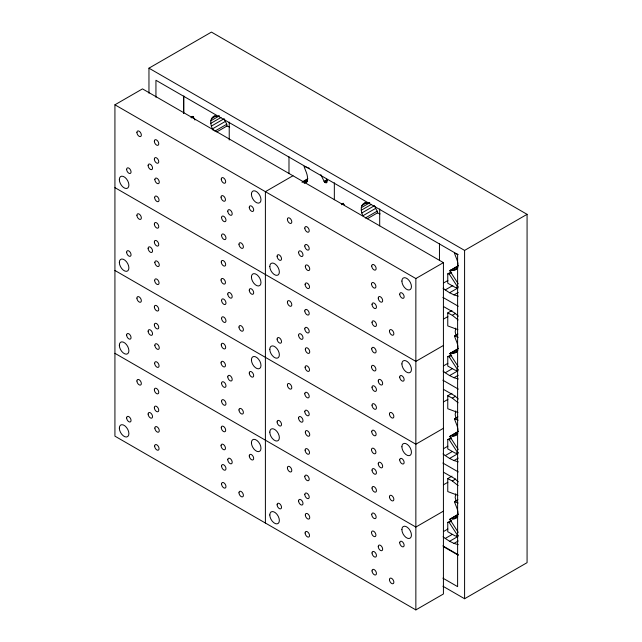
<?xml version="1.0" encoding="UTF-8"?>
<svg xmlns="http://www.w3.org/2000/svg" width="642" height="642" viewBox="0 0 642 642"><rect width="100%" height="100%" fill="white"/><g stroke="black" fill="none" stroke-linecap="round" stroke-linejoin="round"><path stroke-width="0.96" d="M456.727 287.793L457.096 286.147L449.167 273.925L447.763 273.869L447.763 283.21L454.961 287.279L456.727 287.793L458.412 286.822M456.727 370.635L457.096 368.99L449.167 356.767L447.763 356.711L447.763 366.044L454.961 370.121L456.727 370.635L458.412 369.656M456.727 453.469L457.096 451.832L449.167 439.601L447.763 439.553L447.763 448.886L454.961 452.963L456.727 453.469L458.412 452.498M456.727 536.311L457.096 534.666L449.167 522.444L447.763 522.395L447.763 531.728L454.961 535.805L456.727 536.311L458.412 535.34M213.168 130.278C210.48 125.912 208.786 117.847 215.03 115.672M374.968 206.523L375.65 208.385L362.858 215.776C360.78 211.523 359.801 204.397 365.491 202.543M455.7 328.11L455.186 331.882L456.165 335.678M455.7 410.952L455.186 414.724L456.165 418.52M455.7 493.786L455.186 497.566L456.165 501.354M305.744 182.545C309.974 177.521 305.415 171.334 304.035 166.278L309.516 168.332M456.213 269.415C460.442 264.392 455.884 258.204 454.496 253.149L458.155 254.521M456.213 352.257C460.442 347.234 455.884 341.038 454.496 335.991L457.906 334.025M456.213 435.099C460.442 430.068 455.884 423.881 454.496 418.833L457.906 416.859M456.213 517.933C460.442 512.91 455.884 506.723 454.496 501.667L457.906 499.701M193.611 116.491L191.228 117.871L191.228 117.277C192.704 115.793 194.719 118.69 194.919 120.014M341.688 204.742L341.688 204.148C342.443 203.065 344.208 204.236 344.561 205.207M218.898 115.785L217.983 116.507L214.011 116.258M369.359 202.655L368.452 203.378L364.479 203.129M458.195 283.796L449.785 270.78L458.372 265.619M458.195 366.638L449.785 353.622L458.372 348.462M458.195 449.472L449.785 436.456L458.372 431.304M458.195 532.314L449.785 519.298L458.372 514.146M148.96 93.194L148.96 68.172L211.443 32.1L527.074 214.332L527.074 562.665L464.591 598.737L442.916 586.226M114.926 104.798L142.492 88.885L443.421 262.626L443.421 593.986L415.856 609.9L114.926 436.159L114.926 104.798L415.856 278.54L443.421 262.626M191.228 117.277L192.817 116.354M211.362 118.714L216.482 115.761M210.777 120.84L219.307 115.913M210.777 123.384L221.008 117.478M211.362 126.105L224.154 118.714L226.73 124.275L226.971 126.025L229.675 127.044M212.398 128.906L225.182 121.515M214.789 131.169L226.73 124.275M216.739 131.939L226.971 126.025M292.961 175.756L265.395 191.669L265.395 523.029M301.941 182.2L307.911 178.749M302.623 181.999L307.574 179.142M303.995 182.617L307.406 180.651M304.204 183.435L307.614 181.469M326.473 179.23L326.995 182.416C326.24 183.5 324.475 182.328 324.122 181.357L327.3 179.519M324.274 181.694L327.444 179.864M324.491 181.991L326.874 180.619M324.716 182.208L327.091 180.827M325.229 182.505L326.818 181.582M341.688 204.148L343.277 203.225M361.831 205.584L366.951 202.631M361.245 207.711L369.768 202.784M361.245 210.255L371.477 204.349M361.831 212.975L374.623 205.584M365.258 218.039L377.199 211.146L375.65 208.385M367.208 218.81L377.44 212.895L380.136 213.914M148.96 68.172L464.591 250.404L527.074 214.332M449.785 270.78L458.043 266.013M450.7 270.049L452.762 270.475L457.874 267.521M447.763 273.869L451.125 271.927M456.374 269.319L454.672 270.306L452.762 270.475M449.167 273.925L451.695 272.465M443.662 282.937L447.875 280.506M443.084 288.21L445.259 289.911L452.843 285.538M445.259 289.911L449.601 292.76L458.019 287.897M449.601 292.76L454.006 294.879L458.219 292.447M457.906 329.683L447.763 325.903L447.763 312.911L451.968 310.487M443.662 319.01L447.875 316.578M447.763 312.911L452.321 315.294L455.684 313.344M443.421 345.468L415.856 361.382L114.926 187.641M449.785 353.622L458.043 348.855M450.7 352.891L452.762 353.317L457.874 350.363M447.763 356.711L451.125 354.769M456.374 352.161L454.672 353.148L452.762 353.317M449.167 356.767L451.695 355.307M443.662 365.779L447.875 363.348M443.084 371.052L445.259 372.753L452 368.861M445.259 372.753L449.601 375.594L458.019 370.731M449.601 375.594L454.006 377.721L458.219 375.289M457.906 412.525L447.763 408.737L447.763 395.753L451.968 393.321M443.662 401.852L447.875 399.42M447.763 395.753L452.321 398.128L455.684 396.186M443.421 428.302L415.856 444.216L114.926 270.475M449.785 436.456L458.043 431.697M450.7 435.733L452.762 436.159L457.874 433.206M447.763 439.553L451.125 437.611M456.374 435.003L454.672 435.99L452.762 436.159M449.167 439.601L451.695 438.149M443.662 448.622L447.875 446.19M443.084 453.894L445.259 455.595L452 451.703M445.259 455.595L449.601 458.436L458.019 453.573M449.601 458.436L454.006 460.563L458.219 458.131M457.906 495.359L447.763 491.579L447.763 478.595L451.968 476.163M443.662 484.694L447.875 482.262M447.763 478.595L452.321 480.97L455.684 479.028M443.421 511.144L415.856 527.058L114.926 353.317M449.785 519.298L458.043 514.531M450.7 518.576L452.762 519.001L457.874 516.04M447.763 522.395L451.125 520.445M456.374 517.845L454.672 518.824L452.762 519.001M449.167 522.444L451.695 520.983M443.662 531.464L447.875 529.032M443.084 536.728L445.259 538.437L452 534.545M445.259 538.437L449.601 541.278L458.019 536.415M449.601 541.278L454.006 543.397L458.219 540.965M454.006 294.879L458.276 296.155M454.006 377.721L458.276 378.989M454.006 460.563L458.276 461.831M454.006 543.397L458.276 544.673M454.496 335.991L458.155 337.363M454.496 418.833L458.155 420.197M454.496 501.667L458.155 503.039M443.71 306.667L454.6 312.871L458.332 316.161M443.71 389.509L454.6 395.713L458.332 399.003M443.71 472.351L454.6 478.555L458.332 481.845M442.876 297.366L458.284 306.258M442.876 380.2L458.284 389.1M442.876 463.043L458.284 471.934M442.876 545.885L458.284 554.776M443.566 546.703L458.3 555.218M442.876 578.137L457.61 586.644L457.61 254.433L155.942 80.266L155.942 97.279M452.321 315.294L458.115 319.933M452.321 398.128L458.115 402.775M452.321 480.97L458.115 485.617M320.807 174.624L324.122 181.357M377.199 211.146L377.44 212.895M464.591 250.404L464.591 598.737M439.457 243.583L439.457 260.5M415.856 278.54L415.856 609.9M379.695 208.955L379.695 225.872M334.338 182.801L334.338 199.766M288.988 156.712L288.988 173.621M229.226 122.084L229.226 139.996M183.877 95.931L183.877 113.04M183.508 96.372L183.508 113.385M378.25 298.081A3.122 1.798 60 0 0 381.557 302.197A3.122 1.798 60 0 0 381.557 297.792A3.122 1.798 60 0 0 378.25 298.081M298.586 252.418A3.122 1.798 60 0 0 301.9 256.527A3.122 1.798 60 0 0 301.9 252.121A3.122 1.798 60 0 0 298.586 252.418M304.806 228.119A3.122 1.798 60 0 0 308.112 232.235A3.122 1.798 60 0 0 308.112 227.822A3.122 1.798 60 0 0 304.806 228.119M305.111 284.47A3.122 1.798 60 0 0 308.417 288.587A3.122 1.798 60 0 0 308.417 284.181A3.122 1.798 60 0 0 305.111 284.47M277.111 256.262A3.122 1.798 60 0 0 280.418 260.379A3.122 1.798 60 0 0 280.418 255.965A3.122 1.798 60 0 0 277.111 256.262M305.319 266.47A3.122 1.798 60 0 0 308.633 270.579A3.122 1.798 60 0 0 308.633 266.173A3.122 1.798 60 0 0 305.319 266.47M287.391 219.355A3.122 1.798 60 0 0 290.698 223.472A3.122 1.798 60 0 0 290.698 219.058A3.122 1.798 60 0 0 287.391 219.355M269.8 266.446A6.757 3.9 60 0 0 276.967 275.362A6.757 3.9 60 0 0 276.967 265.804A6.757 3.9 60 0 0 269.8 266.446M304.806 246.03A3.122 1.798 60 0 0 308.112 250.147A3.122 1.798 60 0 0 308.112 245.734A3.122 1.798 60 0 0 304.806 246.03M389.453 331.144A3.122 1.798 60 0 0 392.76 335.26A3.122 1.798 60 0 0 392.76 330.847A3.122 1.798 60 0 0 389.453 331.144M371.517 284.037A3.122 1.798 60 0 0 374.824 288.146A3.122 1.798 60 0 0 374.824 283.74A3.122 1.798 60 0 0 371.517 284.037M372.031 322.38A3.122 1.798 60 0 0 375.345 326.497A3.122 1.798 60 0 0 375.345 322.083A3.122 1.798 60 0 0 372.031 322.38M372.031 304.469A3.122 1.798 60 0 0 375.345 308.585A3.122 1.798 60 0 0 375.345 304.172A3.122 1.798 60 0 0 372.031 304.469M399.733 294.237A3.122 1.798 60 0 0 403.04 298.353A3.122 1.798 60 0 0 403.04 293.94A3.122 1.798 60 0 0 399.733 294.237M371.734 266.029A3.122 1.798 60 0 0 375.04 270.146A3.122 1.798 60 0 0 375.04 265.732A3.122 1.798 60 0 0 371.734 266.029M401.892 281.084A6.757 3.9 60 0 0 409.058 289.999A6.757 3.9 60 0 0 409.058 280.442A6.757 3.9 60 0 0 401.892 281.084M378.25 463.765A3.122 1.798 60 0 0 381.557 467.882A3.122 1.798 60 0 0 381.557 463.468A3.122 1.798 60 0 0 378.25 463.765M298.586 418.094A3.122 1.798 60 0 0 301.9 422.211A3.122 1.798 60 0 0 301.9 417.798A3.122 1.798 60 0 0 298.586 418.094M304.806 393.803A3.122 1.798 60 0 0 308.112 397.912A3.122 1.798 60 0 0 308.112 393.506A3.122 1.798 60 0 0 304.806 393.803M305.111 450.154A3.122 1.798 60 0 0 308.417 454.271A3.122 1.798 60 0 0 308.417 449.857A3.122 1.798 60 0 0 305.111 450.154M277.111 421.946A3.122 1.798 60 0 0 280.418 426.055A3.122 1.798 60 0 0 280.418 421.65A3.122 1.798 60 0 0 277.111 421.946M305.319 432.146A3.122 1.798 60 0 0 308.633 436.263A3.122 1.798 60 0 0 308.633 431.849A3.122 1.798 60 0 0 305.319 432.146M287.391 385.04A3.122 1.798 60 0 0 290.698 389.156A3.122 1.798 60 0 0 290.698 384.743A3.122 1.798 60 0 0 287.391 385.04M269.8 432.122A6.757 3.9 60 0 0 276.967 441.038A6.757 3.9 60 0 0 276.967 431.488A6.757 3.9 60 0 0 269.8 432.122M304.806 411.715A3.122 1.798 60 0 0 308.112 415.823A3.122 1.798 60 0 0 308.112 411.418A3.122 1.798 60 0 0 304.806 411.715M389.453 496.82A3.122 1.798 60 0 0 392.76 500.937A3.122 1.798 60 0 0 392.76 496.531A3.122 1.798 60 0 0 389.453 496.82M371.517 449.713A3.122 1.798 60 0 0 374.824 453.83A3.122 1.798 60 0 0 374.824 449.416A3.122 1.798 60 0 0 371.517 449.713M372.031 488.064A3.122 1.798 60 0 0 375.345 492.181A3.122 1.798 60 0 0 375.345 487.768A3.122 1.798 60 0 0 372.031 488.064M372.031 470.153A3.122 1.798 60 0 0 375.345 474.261A3.122 1.798 60 0 0 375.345 469.856A3.122 1.798 60 0 0 372.031 470.153M399.733 459.921A3.122 1.798 60 0 0 403.04 464.03A3.122 1.798 60 0 0 403.04 459.624A3.122 1.798 60 0 0 399.733 459.921M371.734 431.705A3.122 1.798 60 0 0 375.04 435.822A3.122 1.798 60 0 0 375.04 431.416A3.122 1.798 60 0 0 371.734 431.705M401.892 446.768A6.757 3.9 60 0 0 409.058 455.684A6.757 3.9 60 0 0 409.058 446.126A6.757 3.9 60 0 0 401.892 446.768M378.25 380.923A3.122 1.798 60 0 0 381.557 385.04A3.122 1.798 60 0 0 381.557 380.626A3.122 1.798 60 0 0 378.25 380.923M298.586 335.252A3.122 1.798 60 0 0 301.9 339.369A3.122 1.798 60 0 0 301.9 334.963A3.122 1.798 60 0 0 298.586 335.252M304.806 310.961A3.122 1.798 60 0 0 308.112 315.078A3.122 1.798 60 0 0 308.112 310.664A3.122 1.798 60 0 0 304.806 310.961M305.111 367.312A3.122 1.798 60 0 0 308.417 371.429A3.122 1.798 60 0 0 308.417 367.015A3.122 1.798 60 0 0 305.111 367.312M277.111 339.104A3.122 1.798 60 0 0 280.418 343.221A3.122 1.798 60 0 0 280.418 338.807A3.122 1.798 60 0 0 277.111 339.104M305.319 349.304A3.122 1.798 60 0 0 308.633 353.421A3.122 1.798 60 0 0 308.633 349.015A3.122 1.798 60 0 0 305.319 349.304M287.391 302.197A3.122 1.798 60 0 0 290.698 306.314A3.122 1.798 60 0 0 290.698 301.9A3.122 1.798 60 0 0 287.391 302.197M269.8 349.288A6.757 3.9 60 0 0 276.967 358.204A6.757 3.9 60 0 0 276.967 348.646A6.757 3.9 60 0 0 269.8 349.288M304.806 328.873A3.122 1.798 60 0 0 308.112 332.989A3.122 1.798 60 0 0 308.112 328.576A3.122 1.798 60 0 0 304.806 328.873M389.453 413.986A3.122 1.798 60 0 0 392.76 418.094A3.122 1.798 60 0 0 392.76 413.689A3.122 1.798 60 0 0 389.453 413.986M371.517 366.871A3.122 1.798 60 0 0 374.824 370.988A3.122 1.798 60 0 0 374.824 366.582A3.122 1.798 60 0 0 371.517 366.871M372.031 405.222A3.122 1.798 60 0 0 375.345 409.339A3.122 1.798 60 0 0 375.345 404.925A3.122 1.798 60 0 0 372.031 405.222M372.031 387.311A3.122 1.798 60 0 0 375.345 391.427A3.122 1.798 60 0 0 375.345 387.014A3.122 1.798 60 0 0 372.031 387.311M399.733 377.079A3.122 1.798 60 0 0 403.04 381.196A3.122 1.798 60 0 0 403.04 376.782A3.122 1.798 60 0 0 399.733 377.079M371.734 348.871A3.122 1.798 60 0 0 375.04 352.98A3.122 1.798 60 0 0 375.04 348.574A3.122 1.798 60 0 0 371.734 348.871M401.892 363.926A6.757 3.9 60 0 0 409.058 372.841A6.757 3.9 60 0 0 409.058 363.284A6.757 3.9 60 0 0 401.892 363.926M378.25 546.607A3.122 1.798 60 0 0 381.557 550.724A3.122 1.798 60 0 0 381.557 546.31A3.122 1.798 60 0 0 378.25 546.607M298.586 500.937A3.122 1.798 60 0 0 301.9 505.053A3.122 1.798 60 0 0 301.9 500.64A3.122 1.798 60 0 0 298.586 500.937M304.806 476.637A3.122 1.798 60 0 0 308.112 480.754A3.122 1.798 60 0 0 308.112 476.348A3.122 1.798 60 0 0 304.806 476.637M305.111 532.996A3.122 1.798 60 0 0 308.417 537.113A3.122 1.798 60 0 0 308.417 532.699A3.122 1.798 60 0 0 305.111 532.996M277.111 504.781A3.122 1.798 60 0 0 280.418 508.897A3.122 1.798 60 0 0 280.418 504.492A3.122 1.798 60 0 0 277.111 504.781M305.319 514.988A3.122 1.798 60 0 0 308.633 519.105A3.122 1.798 60 0 0 308.633 514.691A3.122 1.798 60 0 0 305.319 514.988M287.391 467.882A3.122 1.798 60 0 0 290.698 471.99A3.122 1.798 60 0 0 290.698 467.585A3.122 1.798 60 0 0 287.391 467.882M269.8 514.964A6.757 3.9 60 0 0 276.967 523.88A6.757 3.9 60 0 0 276.967 514.322A6.757 3.9 60 0 0 269.8 514.964M304.806 494.549A3.122 1.798 60 0 0 308.112 498.665A3.122 1.798 60 0 0 308.112 494.26A3.122 1.798 60 0 0 304.806 494.549M389.453 579.662A3.122 1.798 60 0 0 392.76 583.779A3.122 1.798 60 0 0 392.76 579.365A3.122 1.798 60 0 0 389.453 579.662M371.517 532.555A3.122 1.798 60 0 0 374.824 536.672A3.122 1.798 60 0 0 374.824 532.258A3.122 1.798 60 0 0 371.517 532.555M372.031 570.907A3.122 1.798 60 0 0 375.345 575.015A3.122 1.798 60 0 0 375.345 570.61A3.122 1.798 60 0 0 372.031 570.907M372.031 552.987A3.122 1.798 60 0 0 375.345 557.104A3.122 1.798 60 0 0 375.345 552.698A3.122 1.798 60 0 0 372.031 552.987M399.733 542.755A3.122 1.798 60 0 0 403.04 546.872A3.122 1.798 60 0 0 403.04 542.466A3.122 1.798 60 0 0 399.733 542.755M371.734 514.547A3.122 1.798 60 0 0 375.04 518.664A3.122 1.798 60 0 0 375.04 514.25A3.122 1.798 60 0 0 371.734 514.547M401.892 529.61A6.757 3.9 60 0 0 409.058 538.518A6.757 3.9 60 0 0 409.058 528.968A6.757 3.9 60 0 0 401.892 529.61M227.79 211.21A3.122 1.798 60 0 0 231.096 215.327A3.122 1.798 60 0 0 231.096 210.921A3.122 1.798 60 0 0 227.79 211.21M148.125 165.548A3.122 1.798 60 0 0 151.432 169.657A3.122 1.798 60 0 0 151.432 165.251A3.122 1.798 60 0 0 148.125 165.548M154.337 141.248A3.122 1.798 60 0 0 157.651 145.365A3.122 1.798 60 0 0 157.651 140.951A3.122 1.798 60 0 0 154.337 141.248M154.642 197.6A3.122 1.798 60 0 0 157.956 201.716A3.122 1.798 60 0 0 157.956 197.311A3.122 1.798 60 0 0 154.642 197.6M126.643 169.392A3.122 1.798 60 0 0 129.949 173.509A3.122 1.798 60 0 0 129.949 169.095A3.122 1.798 60 0 0 126.643 169.392M154.858 179.591A3.122 1.798 60 0 0 158.165 183.708A3.122 1.798 60 0 0 158.165 179.303A3.122 1.798 60 0 0 154.858 179.591M136.923 132.485A3.122 1.798 60 0 0 140.237 136.602A3.122 1.798 60 0 0 140.237 132.188A3.122 1.798 60 0 0 136.923 132.485M119.34 179.575A6.757 3.9 60 0 0 126.506 188.491A6.757 3.9 60 0 0 126.506 178.933A6.757 3.9 60 0 0 119.34 179.575M154.337 159.16A3.122 1.798 60 0 0 157.651 163.277A3.122 1.798 60 0 0 157.651 158.863A3.122 1.798 60 0 0 154.337 159.16M238.984 244.273A3.122 1.798 60 0 0 242.291 248.39A3.122 1.798 60 0 0 242.291 243.976A3.122 1.798 60 0 0 238.984 244.273M221.057 197.166A3.122 1.798 60 0 0 224.363 201.275A3.122 1.798 60 0 0 224.363 196.869A3.122 1.798 60 0 0 221.057 197.166M221.57 235.51A3.122 1.798 60 0 0 224.877 239.627A3.122 1.798 60 0 0 224.877 235.213A3.122 1.798 60 0 0 221.57 235.51M221.57 217.598A3.122 1.798 60 0 0 224.877 221.715A3.122 1.798 60 0 0 224.877 217.301A3.122 1.798 60 0 0 221.57 217.598M249.265 207.366A3.122 1.798 60 0 0 252.571 211.483A3.122 1.798 60 0 0 252.571 207.069A3.122 1.798 60 0 0 249.265 207.366M221.265 179.158A3.122 1.798 60 0 0 224.572 183.267A3.122 1.798 60 0 0 224.572 178.861A3.122 1.798 60 0 0 221.265 179.158M251.423 194.213A6.757 3.9 60 0 0 258.598 203.129A6.757 3.9 60 0 0 258.598 193.571A6.757 3.9 60 0 0 251.423 194.213M227.79 376.894A3.122 1.798 60 0 0 231.096 381.011A3.122 1.798 60 0 0 231.096 376.597A3.122 1.798 60 0 0 227.79 376.894M148.125 331.224A3.122 1.798 60 0 0 151.432 335.341A3.122 1.798 60 0 0 151.432 330.927A3.122 1.798 60 0 0 148.125 331.224M154.337 306.932A3.122 1.798 60 0 0 157.651 311.041A3.122 1.798 60 0 0 157.651 306.635A3.122 1.798 60 0 0 154.337 306.932M154.642 363.284A3.122 1.798 60 0 0 157.956 367.401A3.122 1.798 60 0 0 157.956 362.987A3.122 1.798 60 0 0 154.642 363.284M126.643 335.076A3.122 1.798 60 0 0 129.949 339.185A3.122 1.798 60 0 0 129.949 334.779A3.122 1.798 60 0 0 126.643 335.076M154.858 345.276A3.122 1.798 60 0 0 158.165 349.392A3.122 1.798 60 0 0 158.165 344.979A3.122 1.798 60 0 0 154.858 345.276M136.923 298.169A3.122 1.798 60 0 0 140.237 302.286A3.122 1.798 60 0 0 140.237 297.872A3.122 1.798 60 0 0 136.923 298.169M119.34 345.252A6.757 3.9 60 0 0 126.506 354.167A6.757 3.9 60 0 0 126.506 344.618A6.757 3.9 60 0 0 119.34 345.252M154.337 324.844A3.122 1.798 60 0 0 157.651 328.953A3.122 1.798 60 0 0 157.651 324.547A3.122 1.798 60 0 0 154.337 324.844M238.984 409.949A3.122 1.798 60 0 0 242.291 414.066A3.122 1.798 60 0 0 242.291 409.66A3.122 1.798 60 0 0 238.984 409.949M221.057 362.842A3.122 1.798 60 0 0 224.363 366.959A3.122 1.798 60 0 0 224.363 362.545A3.122 1.798 60 0 0 221.057 362.842M221.57 401.194A3.122 1.798 60 0 0 224.877 405.303A3.122 1.798 60 0 0 224.877 400.897A3.122 1.798 60 0 0 221.57 401.194M221.57 383.282A3.122 1.798 60 0 0 224.877 387.391A3.122 1.798 60 0 0 224.877 382.985A3.122 1.798 60 0 0 221.57 383.282M249.265 373.05A3.122 1.798 60 0 0 252.571 377.159A3.122 1.798 60 0 0 252.571 372.753A3.122 1.798 60 0 0 249.265 373.05M221.265 344.834A3.122 1.798 60 0 0 224.572 348.951A3.122 1.798 60 0 0 224.572 344.537A3.122 1.798 60 0 0 221.265 344.834M251.423 359.897A6.757 3.9 60 0 0 258.598 368.813A6.757 3.9 60 0 0 258.598 359.255A6.757 3.9 60 0 0 251.423 359.897M227.79 459.736A3.122 1.798 60 0 0 231.096 463.853A3.122 1.798 60 0 0 231.096 459.439A3.122 1.798 60 0 0 227.79 459.736M148.125 414.066A3.122 1.798 60 0 0 151.432 418.183A3.122 1.798 60 0 0 151.432 413.769A3.122 1.798 60 0 0 148.125 414.066M154.337 389.766A3.122 1.798 60 0 0 157.651 393.883A3.122 1.798 60 0 0 157.651 389.469A3.122 1.798 60 0 0 154.337 389.766M154.642 446.126A3.122 1.798 60 0 0 157.956 450.235A3.122 1.798 60 0 0 157.956 445.829A3.122 1.798 60 0 0 154.642 446.126M126.643 417.91A3.122 1.798 60 0 0 129.949 422.027A3.122 1.798 60 0 0 129.949 417.621A3.122 1.798 60 0 0 126.643 417.91M154.858 428.118A3.122 1.798 60 0 0 158.165 432.235A3.122 1.798 60 0 0 158.165 427.821A3.122 1.798 60 0 0 154.858 428.118M136.923 381.011A3.122 1.798 60 0 0 140.237 385.12A3.122 1.798 60 0 0 140.237 380.714A3.122 1.798 60 0 0 136.923 381.011M119.34 428.094A6.757 3.9 60 0 0 126.506 437.009A6.757 3.9 60 0 0 126.506 427.452A6.757 3.9 60 0 0 119.34 428.094M154.337 407.678A3.122 1.798 60 0 0 157.651 411.795A3.122 1.798 60 0 0 157.651 407.389A3.122 1.798 60 0 0 154.337 407.678M238.984 492.791A3.122 1.798 60 0 0 242.291 496.908A3.122 1.798 60 0 0 242.291 492.494A3.122 1.798 60 0 0 238.984 492.791M221.057 445.684A3.122 1.798 60 0 0 224.363 449.801A3.122 1.798 60 0 0 224.363 445.387A3.122 1.798 60 0 0 221.057 445.684M221.57 484.036A3.122 1.798 60 0 0 224.877 488.145A3.122 1.798 60 0 0 224.877 483.739A3.122 1.798 60 0 0 221.57 484.036M221.57 466.116A3.122 1.798 60 0 0 224.877 470.233A3.122 1.798 60 0 0 224.877 465.827A3.122 1.798 60 0 0 221.57 466.116M249.265 455.884A3.122 1.798 60 0 0 252.571 460.001A3.122 1.798 60 0 0 252.571 455.595A3.122 1.798 60 0 0 249.265 455.884M221.265 427.676A3.122 1.798 60 0 0 224.572 431.793A3.122 1.798 60 0 0 224.572 427.379A3.122 1.798 60 0 0 221.265 427.676M251.423 442.731A6.757 3.9 60 0 0 258.598 451.647A6.757 3.9 60 0 0 258.598 442.097A6.757 3.9 60 0 0 251.423 442.731M227.79 294.052A3.122 1.798 60 0 0 231.096 298.169A3.122 1.798 60 0 0 231.096 293.755A3.122 1.798 60 0 0 227.79 294.052M148.125 248.382A3.122 1.798 60 0 0 151.432 252.499A3.122 1.798 60 0 0 151.432 248.093A3.122 1.798 60 0 0 148.125 248.382M154.337 224.09A3.122 1.798 60 0 0 157.651 228.199A3.122 1.798 60 0 0 157.651 223.793A3.122 1.798 60 0 0 154.337 224.09M154.642 280.442A3.122 1.798 60 0 0 157.956 284.558A3.122 1.798 60 0 0 157.956 280.145A3.122 1.798 60 0 0 154.642 280.442M126.643 252.234A3.122 1.798 60 0 0 129.949 256.351A3.122 1.798 60 0 0 129.949 251.937A3.122 1.798 60 0 0 126.643 252.234M154.858 262.434A3.122 1.798 60 0 0 158.165 266.55A3.122 1.798 60 0 0 158.165 262.137A3.122 1.798 60 0 0 154.858 262.434M136.923 215.327A3.122 1.798 60 0 0 140.237 219.444A3.122 1.798 60 0 0 140.237 215.03A3.122 1.798 60 0 0 136.923 215.327M119.34 262.418A6.757 3.9 60 0 0 126.506 271.333A6.757 3.9 60 0 0 126.506 261.775A6.757 3.9 60 0 0 119.34 262.418M154.337 242.002A3.122 1.798 60 0 0 157.651 246.119A3.122 1.798 60 0 0 157.651 241.705A3.122 1.798 60 0 0 154.337 242.002M238.984 327.115A3.122 1.798 60 0 0 242.291 331.224A3.122 1.798 60 0 0 242.291 326.818A3.122 1.798 60 0 0 238.984 327.115M221.057 280A3.122 1.798 60 0 0 224.363 284.117A3.122 1.798 60 0 0 224.363 279.711A3.122 1.798 60 0 0 221.057 280M221.57 318.352A3.122 1.798 60 0 0 224.877 322.469A3.122 1.798 60 0 0 224.877 318.055A3.122 1.798 60 0 0 221.57 318.352M221.57 300.44A3.122 1.798 60 0 0 224.877 304.557A3.122 1.798 60 0 0 224.877 300.143A3.122 1.798 60 0 0 221.57 300.44M249.265 290.208A3.122 1.798 60 0 0 252.571 294.325A3.122 1.798 60 0 0 252.571 289.911A3.122 1.798 60 0 0 249.265 290.208M221.265 262A3.122 1.798 60 0 0 224.572 266.109A3.122 1.798 60 0 0 224.572 261.703A3.122 1.798 60 0 0 221.265 262M251.423 277.055A6.757 3.9 60 0 0 258.598 285.971A6.757 3.9 60 0 0 258.598 276.413A6.757 3.9 60 0 0 251.423 277.055"/></g></svg>
